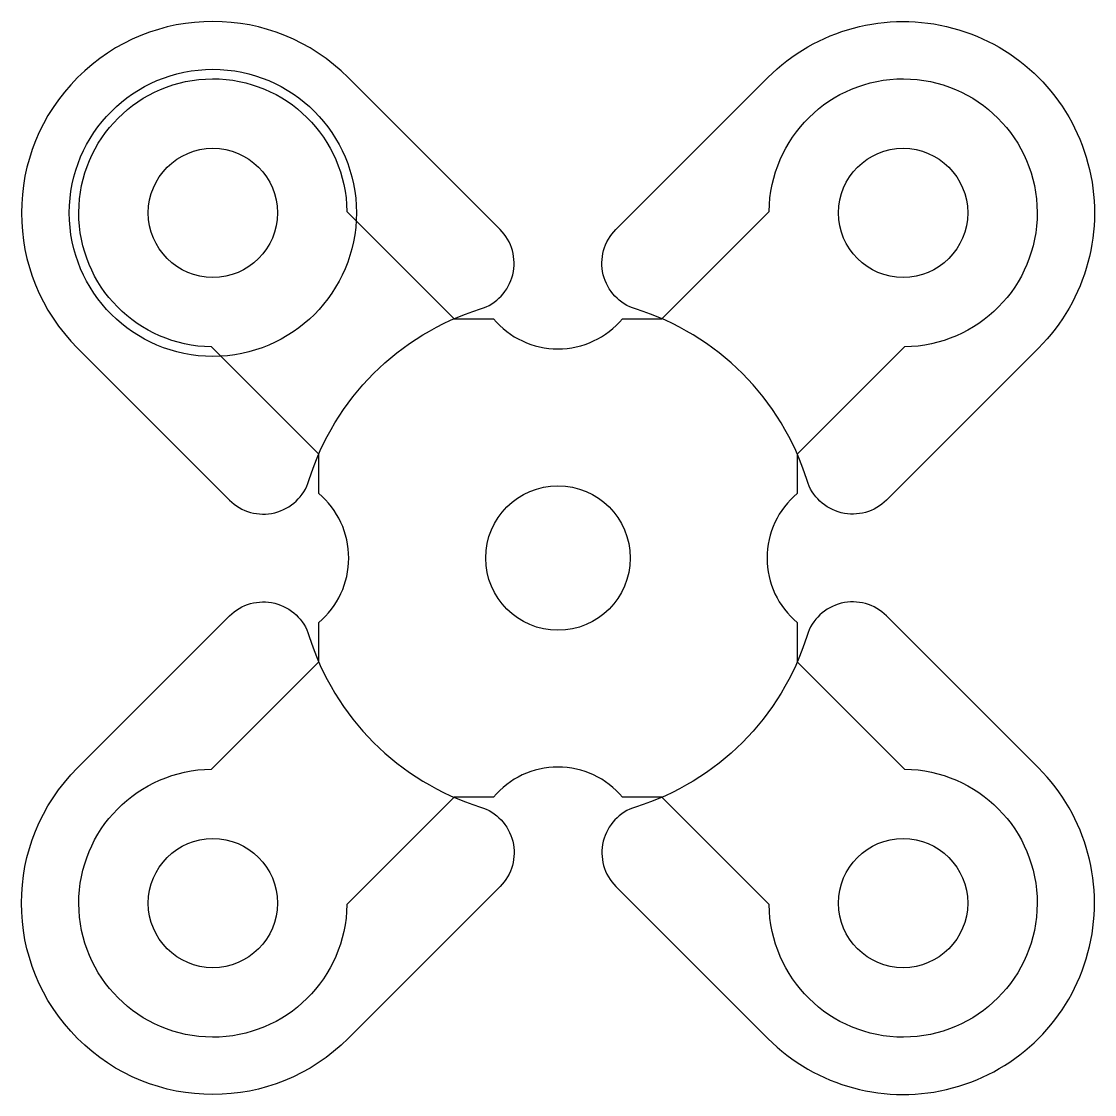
# Model space of a CAD drawing. Header units: inches. Extents: x 0 to 22.4, y 0 to 22.4.
import ezdxf

# ---------------------------------------------------------------- set-up
doc = ezdxf.new("R2010")
doc.units = ezdxf.units.IN
doc.header["$MEASUREMENT"] = 0
doc.layers.get('0').update_dxf_attribs({"color": 6})
doc.layers.add('ぽｃけｔ', color=6, linetype='Continuous')
doc.layers.add('ハブ', color=5, linetype='Continuous')

msp = doc.modelspace()

# ---------------------------------------------------------------- linework, layer by layer
msp.add_circle((4, 18.425), 3)
at = {"layer": 'ぽｃけｔ'}
for points in [[(1.172, 15.597), (4.346, 12.423, 0.564116), (6.008, 12.832, -0.246661), (9.593, 16.417, 0.564116), (10.002, 18.079), (6.828, 21.253, 1)], [(21.253, 15.597), (18.079, 12.423, -0.564116), (16.417, 12.832, 0.246661), (12.832, 16.417, -0.564116), (12.423, 18.079), (15.597, 21.253, -1)], [(1.172, 6.828), (4.346, 10.002, -0.564116), (6.008, 9.593, 0.246661), (9.593, 6.008, -0.564116), (10.002, 4.346), (6.828, 1.172, -1)], [(21.253, 6.828), (18.079, 10.002, 0.564116), (16.417, 9.593, -0.246661), (12.832, 6.008, 0.564116), (12.423, 4.346), (15.597, 1.172, 1)]]:
    msp.add_lwpolyline(points, format="xyb", close=True, dxfattribs=at)
at = {"layer": 'ハブ'}
msp.add_lwpolyline([(6.8, 3.971, -2.379796), (3.971, 6.8), (6.212, 9.041), (6.212, 9.862, 0.465402), (6.212, 12.562), (6.212, 13.384), (3.971, 15.625, -2.379796), (6.8, 18.454), (9.041, 16.212), (9.862, 16.212, 0.465804), (12.562, 16.212), (13.384, 16.212), (15.625, 18.454, -2.379796), (18.454, 15.625), (16.212, 13.384), (16.212, 12.562, 0.467436), (16.212, 9.862), (16.212, 9.041), (18.454, 6.8, -2.379796), (15.625, 3.971), (13.384, 6.212), (12.562, 6.212, 0.468263), (9.862, 6.212), (9.041, 6.212)], format="xyb", close=True, dxfattribs=at)
for centre, radius in [((4, 18.425), 1.35), ((18.425, 18.425), 1.35), ((11.212, 11.212), 1.51), ((4, 4), 1.35), ((18.425, 4), 1.35)]:
    msp.add_circle(centre, radius, dxfattribs=at)

doc.saveas('drawing.dxf')
